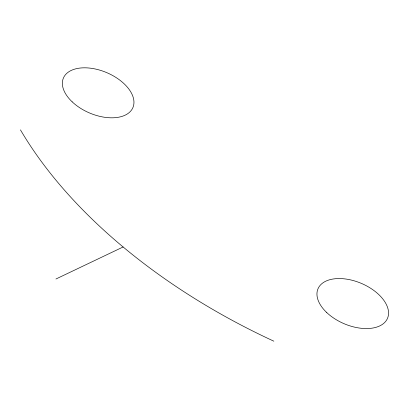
<?xml version="1.0" encoding="UTF-8"?>
<svg xmlns="http://www.w3.org/2000/svg" width="409" height="409" viewBox="0 0 409 409"><rect width="100%" height="100%" fill="white"/><g stroke="black" fill="none" stroke-linecap="round" stroke-linejoin="round"><path stroke-width="0.61" d="M55.941 279.004L123.114 246.98M273.846 341.178A429.915 249.654 23 0 1 20.45 129.863M326.776 312.594A37.766 21.933 23 0 0 387.078 319.235A37.766 21.933 23 0 0 344.388 278.846A37.766 21.933 23 0 0 326.776 312.594M72.183 101.846A37.766 21.933 23 0 0 132.485 108.487A37.766 21.933 23 0 0 89.801 68.104A37.766 21.933 23 0 0 72.183 101.846"/></g></svg>
